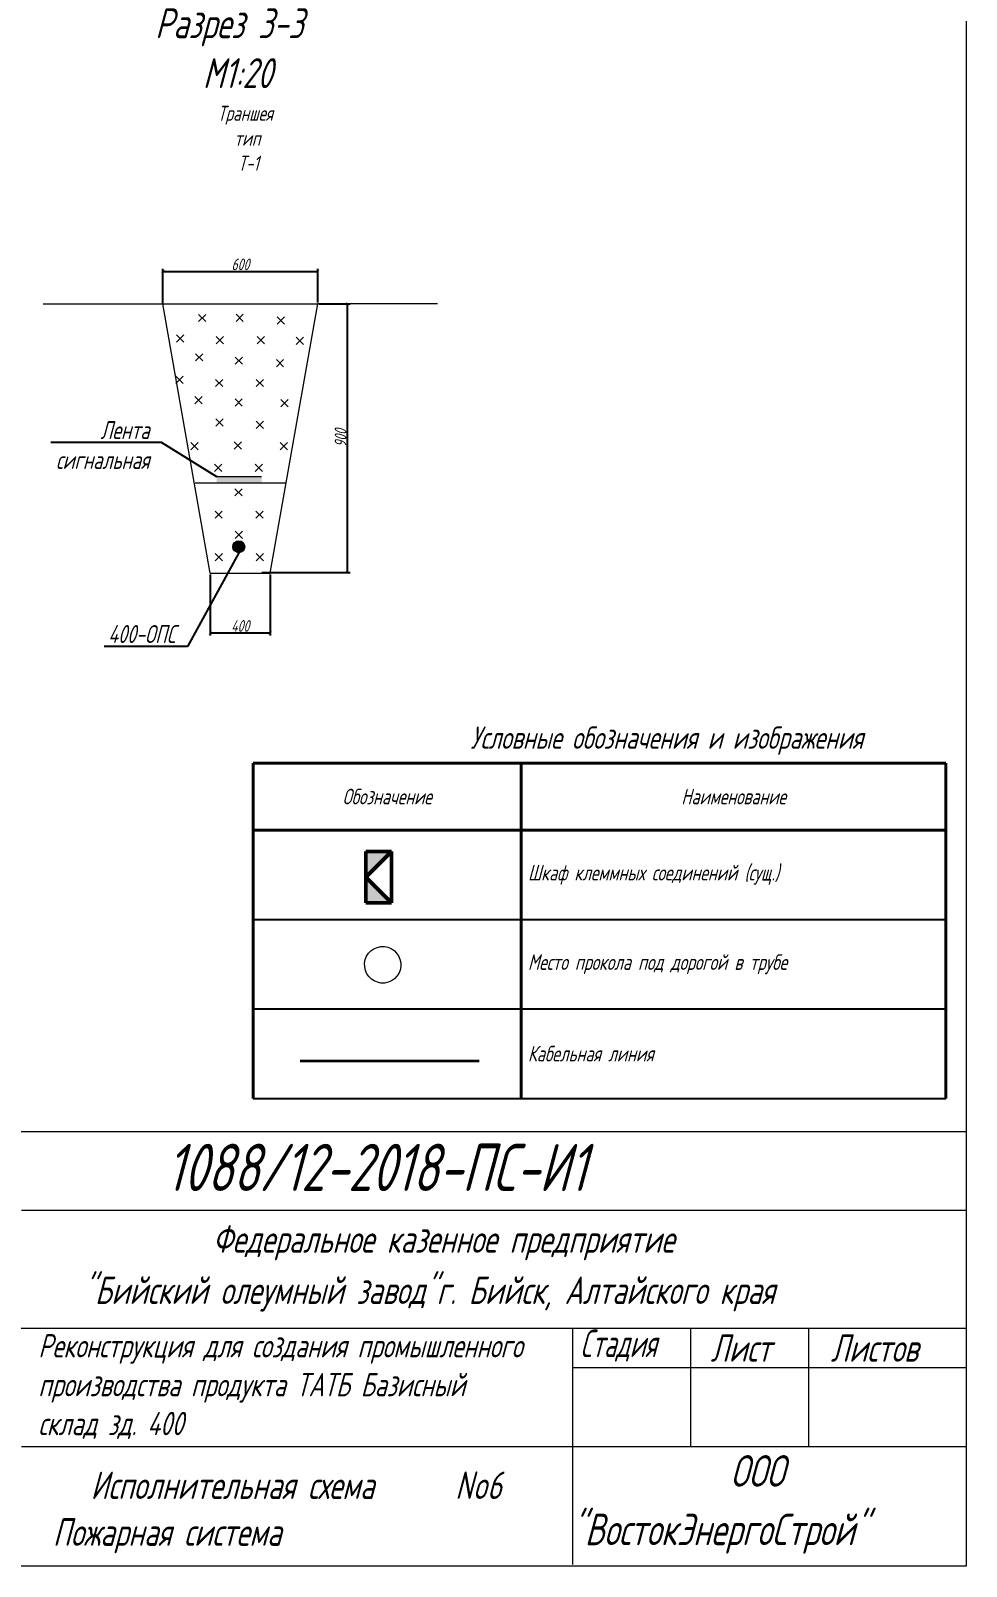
# Model space of a CAD drawing. Header units: millimetres. Extents: x 13096 to 18634, y -492 to 9335.
# Drawn here: x 13632 to 14113, y 790 to 1580 of the extents above; entities that cross this region are included whole.
import ezdxf
from ezdxf import colors
from ezdxf.entities.mleader import LeaderData, LeaderLine
from ezdxf.math import Vec2, Vec3

# ---------------------------------------------------------------- set-up
doc = ezdxf.new("R2010")
doc.units = ezdxf.units.MM
doc.layers.get('Defpoints').update_dxf_attribs({"color": 33})
for name, color, linetype, lineweight in [('ИИ_ОФОРМЛЕНИЕ_025', 7, 'Continuous', 25), ('Линия выноска', 137, 'Continuous', 20), ('Линия связи (Вновь)', 3, 'Continuous', 60), ('Размерная', 4, 'Continuous', 25), ('Рамка толстая', 7, 'Continuous', 60), ('Строительный', 251, 'Continuous', 13), ('ТаБлица', 253, 'Continuous', 25), ('текст', 7, 'Continuous', 25), ('Щиты пульты (Вновь)', 5, 'Continuous', 50), ('Элемент эл. схем', 7, 'Continuous', 35)]:
    doc.layers.add(name, color=color, linetype=linetype, lineweight=lineweight)
doc.styles.add('Simplex', font='simplex.shx', dxfattribs={"width": 0.7, "oblique": 15})
doc.styles.get("Standard").update_dxf_attribs({"font": 'arial.ttf'})
doc.dimstyles.new('Simplex', dxfattribs={"dimtxt": 2.5, "dimasz": 2.5, "dimexe": 1.25, "dimexo": 0.625, "dimtad": 1, "dimtxsty": 'Simplex', "dimcen": 2.5, "dimclrt": 2, "dimadec": 0, "dimazin": 0, "dimtfac": 1, "dimtmove": 0, "dimatfit": 3, "dimfxl": 1, "dimarcsym": 0})

# ---------------------------------------------------------------- blocks, each defined once
blk = doc.blocks.new('_ArchTick')
at = {"color": 0, "linetype": 'ByBlock', "const_width": 0.15}
blk.add_lwpolyline([(-0.5, -0.5), (0.5, 0.5)], dxfattribs=at)
blk = doc.blocks.new('*D123')
at = {"layer": 'Defpoints', "color": 0, "lineweight": 80, "transparency": 16777216}
for p in [(13779.53, 1439.57), (13794.93, 1439.57), (13750.2, 1301.41)]:
    blk.add_point(p, dxfattribs=at)
at = {"layer": 'Размерная', "color": 0, "lineweight": -2, "transparency": 16777216}
for p, q in [((13780.15, 1439.57), (13796.18, 1439.57)), ((13794.93, 1301.41), (13794.93, 1439.57)), ((13750.83, 1301.41), (13796.18, 1301.41))]:
    blk.add_line(p, q, dxfattribs=at)
at = {"layer": 'Размерная', "color": 0, "lineweight": -2, "transparency": 16777216, "xscale": 1.5, "yscale": 1.5, "zscale": 1.5}
for p, rotation in [((13794.93, 1439.57), 90), ((13794.93, 1301.41), 270)]:
    blk.add_blockref('_ArchTick', p, dxfattribs=dict(at, rotation=rotation))
at = {"layer": 'Размерная', "color": 2, "lineweight": 20, "transparency": 16777216, "insert": (13791.3, 1370.49), "char_height": 2, "attachment_point": 5, "rotation": 90, "style": 'Simplex'}
blk.add_mtext('{\\H3x;\\C256;900}', dxfattribs=at)
blk = doc.blocks.new('*D124')
at = {"layer": 'Defpoints', "color": 0, "lineweight": 80, "transparency": 16777216}
for p in [(13724.29, 1300.97), (13755.09, 1300.97), (13755.09, 1270.22)]:
    blk.add_point(p, dxfattribs=at)
at = {"layer": 'Размерная', "color": 0, "lineweight": -2, "transparency": 16777216}
for p, q in [((13724.29, 1300.34), (13724.29, 1268.97)), ((13755.09, 1300.34), (13755.09, 1268.97)), ((13724.29, 1270.22), (13755.09, 1270.22))]:
    blk.add_line(p, q, dxfattribs=at)
at = {"layer": 'Размерная', "color": 0, "lineweight": -2, "transparency": 16777216, "xscale": 1.5, "yscale": 1.5, "zscale": 1.5, "rotation": 180}
blk.add_blockref('_ArchTick', (13724.29, 1270.22), dxfattribs=at)
at = {"layer": 'Размерная', "color": 0, "lineweight": -2, "transparency": 16777216, "xscale": 1.5, "yscale": 1.5, "zscale": 1.5}
blk.add_blockref('_ArchTick', (13755.09, 1270.22), dxfattribs=at)
at = {"layer": 'Размерная', "color": 2, "lineweight": 20, "transparency": 16777216, "insert": (13739.69, 1273.84), "char_height": 2, "attachment_point": 5, "style": 'Simplex'}
blk.add_mtext('{\\H3x;\\C256;400}', dxfattribs=at)
blk = doc.blocks.new('_None')
blk = doc.blocks.new('*D127')
at = {"layer": 'Defpoints', "color": 0, "lineweight": 80, "transparency": 16777216}
for p in [(13779.59, 1456.21), (13699.93, 1438.74), (13779.59, 1439.51)]:
    blk.add_point(p, dxfattribs=at)
at = {"layer": 'Размерная', "color": 0, "lineweight": -2, "transparency": 16777216}
for p, q in [((13699.93, 1439.36), (13699.93, 1457.46)), ((13699.93, 1456.21), (13779.59, 1456.21)), ((13779.59, 1440.13), (13779.59, 1457.46))]:
    blk.add_line(p, q, dxfattribs=at)
at = {"layer": 'Размерная', "color": 0, "lineweight": -2, "transparency": 16777216, "xscale": 1.5, "yscale": 1.5, "zscale": 1.5, "rotation": 180}
blk.add_blockref('_ArchTick', (13699.93, 1456.21), dxfattribs=at)
at = {"layer": 'Размерная', "color": 0, "lineweight": -2, "transparency": 16777216, "xscale": 1.5, "yscale": 1.5, "zscale": 1.5}
blk.add_blockref('_ArchTick', (13779.59, 1456.21), dxfattribs=at)
at = {"layer": 'Размерная', "color": 2, "lineweight": 20, "transparency": 16777216, "insert": (13739.76, 1459.83), "char_height": 2, "attachment_point": 5, "style": 'Simplex'}
blk.add_mtext('{\\H3x;\\C256;600}', dxfattribs=at)
blk = doc.blocks.new('*T216')
at = {"layer": 'ТаБлица', "color": 0, "linetype": 'ByBlock', "lineweight": 40, "transparency": 16777216}
for p, q in [((0, 0), (356.5, 0)), ((0, 0), (0, -172.5)), ((138, 0), (138, -172.5)), ((356.5, 0), (356.5, -172.5)), ((0, -34.5), (356.5, -34.5))]:
    blk.add_line(p, q, dxfattribs=at)
at = {"layer": 'ТаБлица', "color": 5, "linetype": 'ByBlock', "lineweight": 25, "transparency": 16777216}
for p, q in [((0, -80.5), (356.5, -80.5)), ((0, -126.5), (356.5, -126.5)), ((0, -172.5), (356.5, -172.5))]:
    blk.add_line(p, q, dxfattribs=at)
at = {"layer": 'ТаБлица', "color": 2, "lineweight": 20, "transparency": 16777216, "char_height": 8.05, "style": 'Simplex'}
for s, insert, width, attachment_point in [('{\\C256;\\c0;Обозначение}', (69, -17.25), 138, 5), ('{\\C256;\\c0;Наименование}', (247.25, -17.25), 218.5, 5), ('{\\C256;\\c0;Шкаф клеммных соединений (сущ.)}', (141.45, -57.5), 211.6, 4), ('{\\C256;\\c0;Место прокола под дорогой в трубе}', (141.45, -103.5), 211.6, 4), ('{\\C256;\\c0;Кабельная линия}', (141.45, -149.5), 211.6, 4)]:
    blk.add_mtext(s, dxfattribs=dict(at, insert=insert, width=width, attachment_point=attachment_point))
blk = doc.blocks.new('A$C4BB167BF')
at = {"layer": 'Щиты пульты (Вновь)', "true_color": 0xc7c8ca}
h = blk.add_hatch(color=9, dxfattribs=at)
h.paths.add_polyline_path([(0, 3), (0, 0), (3, 3)])
h.paths.add_polyline_path([(6, 3), (3, 3), (6, 0)])
at = {"layer": 'Щиты пульты (Вновь)', "color": 252, "true_color": 0x939598}
for p, q in [((0, 3), (0, 0)), ((6, 3), (0, 3)), ((0, 0), (3, 3)), ((3, 3), (6, 0)), ((6, 0), (6, 3)), ((0, 0), (6, 0))]:
    blk.add_line(p, q, dxfattribs=at)

msp = doc.modelspace()

# ---------------------------------------------------------------- hatches: boundary and pattern name
at = {"layer": 'Элемент эл. схем', "lineweight": 20, "true_color": 0x000000}
for points in [[(13750.71099, 1347.54187), (13750.71099, 1350.62187), (13727.61099, 1350.62187), (13727.61099, 1347.54187)], [(13742.02066, 1314.57297, 1), (13735.86066, 1314.57297, 1)]]:
    msp.add_hatch(color=18, dxfattribs=at).paths.add_polyline_path(points)

# ---------------------------------------------------------------- linework, layer by layer
at = {"color": 18, "lineweight": 20, "true_color": 0x000000}
for p, q in [((13363.86303, 1013.8227), (14113.11303, 1013.8227)), ((13627.11303, 973.3227), (14113.11303, 973.3227)), ((13363.86303, 912.5727), (14113.11303, 912.5727)), ((13910.61303, 912.5727), (13910.61303, 791.0727)), ((13971.36303, 912.5727), (13971.36303, 851.8227)), ((14032.11303, 912.5727), (14032.11303, 851.8227)), ((13910.61303, 892.3227), (14113.11303, 892.3227)), ((13627.11303, 851.8227), (14113.11303, 851.8227))]:
    msp.add_line(p, q, dxfattribs=at)
msp.add_ellipse((13812.98052, 1099.53812), major_axis=(1.01119, -9.36317), ratio=0.990291513, start_param=-7.853981634, end_param=-1.570796327, dxfattribs=at)
at = {"layer": 'Линия связи (Вновь)', "color": 18, "lineweight": 35, "true_color": 0x000000}
msp.add_line((13770.57982, 1050.174), (13862.57982, 1050.174), dxfattribs=at)
at = {"layer": 'Рамка толстая', "color": 18, "lineweight": 20, "true_color": 0x000000}
for p, q in [((14113.25892, 2123.26936), (14113.25892, 790.14436)), ((14113.25892, 790.14436), (13144.63392, 790.14436))]:
    msp.add_line(p, q, dxfattribs=at)
at = {"layer": 'Строительный', "color": 18, "lineweight": 20, "true_color": 0x000000}
for p, q in [((13718.18774, 1434.113), (13721.92975, 1430.37099)), ((13721.92975, 1434.113), (13718.18774, 1430.37099)), ((13737.51442, 1434.21745), (13741.25643, 1430.47544)), ((13741.25643, 1434.21745), (13737.51442, 1430.47544)), ((13758.6915, 1432.89189), (13762.43351, 1429.14988)), ((13762.43351, 1432.89189), (13758.6915, 1429.14988)), ((13706.95345, 1423.56917), (13710.69546, 1419.82716)), ((13710.69546, 1423.56917), (13706.95345, 1419.82716)), ((13727.31107, 1422.71589), (13731.05307, 1418.97388)), ((13731.05307, 1422.71589), (13727.31107, 1418.97388)), ((13748.34552, 1422.71589), (13752.08753, 1418.97388)), ((13752.08753, 1422.71589), (13748.34552, 1418.97388)), ((13768.49167, 1422.34807), (13772.23368, 1418.60606)), ((13772.23368, 1422.34807), (13768.49167, 1418.60606)), ((13716.72999, 1413.86546), (13720.472, 1410.12345)), ((13720.472, 1413.86546), (13716.72999, 1410.12345)), ((13737.11124, 1412.17207), (13740.85325, 1408.43006)), ((13740.85325, 1412.17207), (13737.11124, 1408.43006)), ((13758.28832, 1410.84651), (13762.03032, 1407.1045)), ((13762.03032, 1410.84651), (13758.28832, 1407.1045)), ((13706.52663, 1402.3639), (13710.26864, 1398.62189)), ((13710.26864, 1402.3639), (13706.52663, 1398.62189)), ((13726.90788, 1400.67051), (13730.64989, 1396.9285)), ((13730.64989, 1400.67051), (13726.90788, 1396.9285)), ((13747.94234, 1400.67051), (13751.68435, 1396.9285)), ((13751.68435, 1400.67051), (13747.94234, 1396.9285)), ((13716.32681, 1391.82008), (13720.06882, 1388.07807)), ((13720.06882, 1391.82008), (13716.32681, 1388.07807)), ((13737.00393, 1390.61283), (13740.74594, 1386.87082)), ((13740.74594, 1390.61283), (13737.00393, 1386.87082)), ((13760.63427, 1390.28786), (13764.37628, 1386.54585)), ((13764.37628, 1390.28786), (13760.63427, 1386.54585)), ((13727.1579, 1380.31852), (13730.89991, 1376.57651)), ((13730.89991, 1380.31852), (13727.1579, 1376.57651)), ((13747.83503, 1379.11127), (13751.57704, 1375.36926)), ((13751.57704, 1379.11127), (13747.83503, 1375.36926)), ((13714.31667, 1368.22196), (13718.05868, 1364.47995)), ((13718.05868, 1368.22196), (13714.31667, 1364.47995)), ((13736.60074, 1368.56744), (13740.34275, 1364.82543)), ((13740.34275, 1368.56744), (13736.60074, 1364.82543)), ((13760.23108, 1368.24248), (13763.97309, 1364.50047)), ((13763.97309, 1368.24248), (13760.23108, 1364.50047)), ((13726.39739, 1357.06588), (13730.13939, 1353.32387)), ((13730.13939, 1357.06588), (13726.39739, 1353.32387)), ((13747.43184, 1357.06588), (13751.17385, 1353.32387)), ((13751.17385, 1357.06588), (13747.43184, 1353.32387)), ((13736.93023, 1344.44948), (13740.67224, 1340.70747)), ((13740.67224, 1344.44948), (13736.93023, 1340.70747)), ((13726.72687, 1332.94792), (13730.46888, 1329.20591)), ((13730.46888, 1332.94792), (13726.72687, 1329.20591)), ((13747.76133, 1332.94792), (13751.50334, 1329.20591)), ((13751.50334, 1332.94792), (13747.76133, 1329.20591)), ((13737.04692, 1322.52234), (13740.78893, 1318.78033)), ((13740.78893, 1322.52234), (13737.04692, 1318.78033)), ((13726.84356, 1311.02078), (13730.58557, 1307.27877)), ((13730.58557, 1311.02078), (13726.84356, 1307.27877)), ((13747.87802, 1311.02078), (13751.62003, 1307.27877)), ((13751.62003, 1311.02078), (13747.87802, 1307.27877))]:
    msp.add_line(p, q, dxfattribs=at)
at = {"layer": 'Элемент эл. схем', "color": 18, "lineweight": 20, "true_color": 0x000000}
for p, q in [((13638.2489, 1439.56578), (13779.52674, 1439.56578)), ((13724.28782, 1300.96578), (13699.8489, 1439.56578)), ((13755.08782, 1300.96578), (13779.52674, 1439.56578)), ((13841.12674, 1439.56578), (13779.52674, 1439.56578)), ((13716.57599, 1347.36716), (13763.42368, 1347.38381)), ((13750.71099, 1350.62187), (13727.61099, 1350.62187)), ((13724.28782, 1300.96578), (13755.08782, 1300.96578))]:
    msp.add_line(p, q, dxfattribs=at)
msp.add_circle((13738.94066, 1314.57297), 3.08, dxfattribs=at)

# ---------------------------------------------------------------- block references
msp.add_blockref('*T216', (13746.2793, 1203.3306))
at = {"color": 18, "lineweight": 20, "true_color": 0x000000, "xscale": 4.41, "yscale": 4.41, "zscale": 4.41, "rotation": 90}
msp.add_blockref('A$C4BB167BF', (13817.57099, 1131.3578), dxfattribs=at)

# ---------------------------------------------------------------- texts
at = {"color": 18, "lineweight": 20, "true_color": 0x000000, "style": 'Simplex', "oblique": 15}
for s, height, width, p in [('1088/12-2018-ПС-И1', 24.3, 0.7, (13701.61744, 983.15841)), ('Федеральное казенное предприятие', 14.175, 0.7, (13725.46355, 951.3852)), ('"Бийский олеумный завод"г. Бийск, Алтайского края', 14.175, 0.7, (13658.99249, 925.0602)), ('Стадия', 14.175, 0.6, (13914.5648, 897.7227)), ('Лист', 14.175, 0.7, (13981.65678, 895.3602)), ('Листов', 14.175, 0.7, (14043.50451, 895.3602)), ('ООО', 16.2, 0.7, (13991.87264, 831.09055)), ('Исполнительная схема ', 14.175, 0.7, (13662.69899, 824.74157)), ('No6', 14.175, 0.7, (13850.28149, 824.74157)), ('Пожарная система', 14.175, 0.7, (13643.27454, 800.66106)), ('"ВостокЭнергоСтрой"', 16.2, 0.7, (13910.2189, 801.00484))]:
    msp.add_text(s, height=height, dxfattribs=dict(at, width=width)).set_placement(p)
at = {"layer": 'ИИ_ОФОРМЛЕНИЕ_025', "color": 18, "lineweight": 20, "true_color": 0x000000, "insert": (13635.77352, 909.57498), "char_height": 12, "attachment_point": 1}
msp.add_mtext_dynamic_manual_height_columns('{\\Fsimplex|c204;\\Q15;\\W0.7;Реконструкция для создания промышленного производства продукта ТАТБ Базисный склад зд. 400}', width=276.2589272, gutter_width=12.5, heights=[0], dxfattribs=at)
at = {"layer": 'ТаБлица', "color": 18, "lineweight": 20, "true_color": 0x000000, "insert": (13959.16118, 1214.8306), "char_height": 11.5, "width": 425.2362496, "attachment_point": 5, "style": 'Simplex'}
msp.add_mtext('Условные обозначения и изображения', dxfattribs=at)
at = {"layer": 'текст', "color": 18, "lineweight": 20, "true_color": 0x000000, "attachment_point": 1, "style": 'Simplex'}
for s, width, insert, char_height in [('\\pi45.476;Разрез 3-3\\P\\pi69.996;М1:20', 186.451737, (13650.41484, 1591.55003), 15.4), ('\\pi-3.6664;Траншея\\P\\pi4.951;тип \\P\\pi6.8981;Т-1', 25.8694283, (13731.72822, 1541.39548), 7.7)]:
    msp.add_mtext_dynamic_manual_height_columns(s, width=width, gutter_width=12.5, heights=[0], dxfattribs=dict(at, insert=insert, char_height=char_height))

# ---------------------------------------------------------------- dimensions: what is measured, and where the dimension line sits
at = {"layer": 'Размерная', "color": 18, "lineweight": 20, "true_color": 0x000000}
for base, p1, p2, text, picture, middle in [((13779.58826, 1456.20759), (13699.92944, 1438.73633), (13779.58826, 1439.50874), '{\\H3x;\\C256;600}', '*D127', (13739.75885, 1459.83259)), ((13755.08782, 1270.2184), (13724.28782, 1300.96578), (13755.08782, 1300.96578), '{\\H3x;\\C256;400}', '*D124', (13739.68782, 1273.8434))]:
    dim = msp.add_linear_dim(base=base, p1=p1, p2=p2, text=text, dimstyle='Simplex', override={"dimtxt": 2, "dimasz": 1.5, "dimlfac": 20, "dimrnd": 1, "dimtxsty": 'Simplex', "dimblk1": 'ArchTick', "dimblk2": 'ArchTick', "dimsah": 1}, dxfattribs=at)
    dim.commit()
    dim.dimension.update_dxf_attribs({"geometry": picture, "text_midpoint": middle})
dim = msp.add_linear_dim(base=(13794.92674, 1439.56578), p1=(13750.20495, 1301.41154), p2=(13779.52674, 1439.56578), angle=90, text='{\\H3x;\\C256;900}', dimstyle='Simplex', override={"dimtxt": 2, "dimasz": 1.5, "dimlfac": 20, "dimrnd": 1, "dimtxsty": 'Simplex', "dimblk1": 'ArchTick', "dimblk2": 'ArchTick', "dimsah": 1}, dxfattribs=at)
dim.commit()
dim.dimension.update_dxf_attribs({"geometry": '*D123', "text_midpoint": (13791.30174, 1370.48866)})

# ---------------------------------------------------------------- leaders
at = {"layer": 'Линия выноска', "color": 18, "lineweight": 20, "true_color": 0x000000}
ml = msp.add_multileader_mtext('Standard', dxfattribs=at)
ml.set_content('{\\C256;\\c0;Лента\\Pсигнальная}', color=2, style='Simplex')
ml.set_leader_properties()
ml.set_arrow_properties(name='NONE')
ml.build(insert=Vec2(0, 0))
ml.multileader.update_dxf_attribs({"text_left_attachment_type": 6, "text_right_attachment_type": 6, "dogleg_length": 0, "arrow_head_size": 12.32})
ctx = ml.context
ctx.base_point, ctx.char_height, ctx.arrow_head_size, ctx.landing_gap_size, ctx.plane_origin = Vec3(13631.91892, 1368.14067), 9.24, 12.32, 6.16, Vec3(13391.46572, 1322.38996)
ctx.left_attachment, ctx.right_attachment, ctx.text_align_type = 6, 6, 2
notes = []
notes.append((ctx, [(1, (1, 1, 0), (13699.12779, 1368.14067), (-1, 0), 0, [(0, [(13727.61099, 1350.62187)], 0, [])])]))
ctx.mtext.insert, ctx.mtext.alignment, ctx.mtext.flow_direction = Vec3(13692.96779, 1379.22867), 3, 5
ml = msp.add_multileader_mtext('Standard', dxfattribs=at)
ml.set_content('{\\C256;\\c0;400-ОПС}', color=2, style='Simplex')
ml.set_leader_properties()
ml.set_arrow_properties(name='NONE')
ml.build(insert=Vec2(0, 0))
ml.multileader.update_dxf_attribs({"text_left_attachment_type": 6, "text_right_attachment_type": 6, "dogleg_length": 0, "arrow_head_size": 12.32})
ctx = ml.context
ctx.base_point, ctx.char_height, ctx.arrow_head_size, ctx.landing_gap_size, ctx.plane_origin = Vec3(13653.55477, 1263.19153), 9.24, 12.32, 6.16, Vec3(13474.54191, 1207.55047)
ctx.left_attachment, ctx.right_attachment, ctx.text_align_type = 6, 6, 2
notes.append((ctx, [(1, (1, 1, 0), (13712.51985, 1263.19153), (-1, 0), 0, [(0, [(13738.94066, 1311.49297)], 0, [])])]))
ctx.mtext.insert, ctx.mtext.alignment, ctx.mtext.flow_direction = Vec3(13706.35985, 1274.27953), 3, 5
for ctx, leaders in notes:
    for number, flags, end, landing, length, lines in leaders:
        leader = LeaderData()
        leader.index, (leader.has_last_leader_line, leader.has_dogleg_vector, leader.attachment_direction) = number, flags
        leader.last_leader_point, leader.dogleg_vector, leader.dogleg_length = Vec3(end), Vec3(landing), length
        for number, points, colour, breaks in lines:
            line = LeaderLine()
            line.index, line.vertices, line.color, line.breaks = number, Vec3.list(points), colors.encode_raw_color(colour), breaks
            leader.lines.append(line)
        ctx.leaders.append(leader)

doc.saveas('drawing.dxf')
